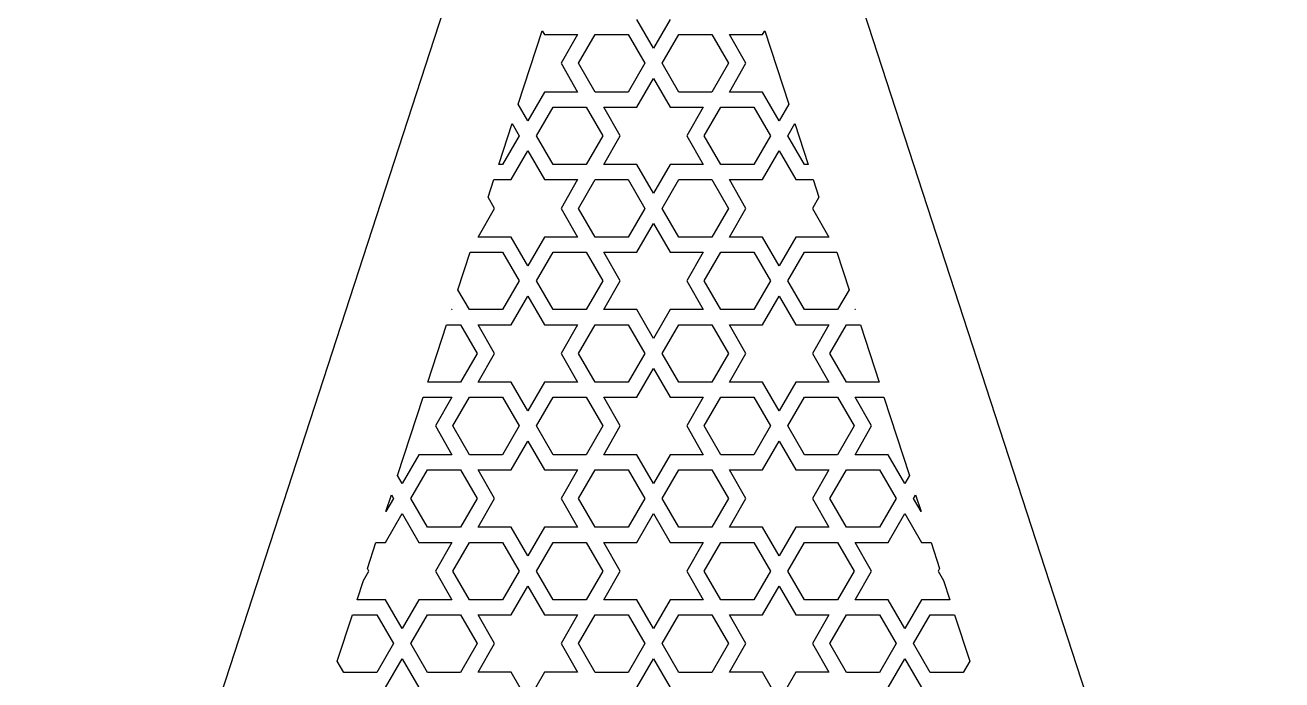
# Model space of a CAD drawing. Header units: metres. Extents: x -75 to 75, y 0 to 231.
# Drawn here: x -75 to 75, y 73.6 to 151.8 of the extents above; entities that cross this region are included whole.
import ezdxf

# ---------------------------------------------------------------- set-up
doc = ezdxf.new("R2010")
doc.units = ezdxf.units.M

msp = doc.modelspace()

# ---------------------------------------------------------------- linework, layer by layer
for p, q in [((0, 230.826), (-75, 0)), ((75, 0), (0, 230.826)), ((0, 149.025), (-1.97983, 152.455)), ((1.98074, 152.455), (0, 149.025)), ((-16.1359, 142.332), (-13.2837, 151.111)), ((-13.2837, 151.111), (-13.0202, 150.654)), ((-13.0202, 150.654), (-9.05914, 150.654)), ((-9.05914, 150.654), (-11.0394, 147.224)), ((-8.96027, 147.224), (-6.98044, 150.654)), ((-6.98044, 150.654), (-3.01941, 150.655)), ((-3.01941, 150.655), (-1.03958, 147.225)), ((1.03958, 147.224), (3.01941, 150.655)), ((3.01941, 150.655), (6.97998, 150.655)), ((6.97998, 150.655), (8.96027, 147.224)), ((11.0394, 147.224), (9.0596, 150.654)), ((9.0596, 150.654), (13.0193, 150.654)), ((13.0193, 150.654), (13.2834, 151.111)), ((13.2834, 151.111), (16.136, 142.332)), ((-11.0394, 147.224), (-9.0596, 143.794)), ((-6.97998, 143.794), (-8.96027, 147.224)), ((-1.03958, 147.225), (-3.01941, 143.794)), ((3.01941, 143.794), (1.03958, 147.224)), ((8.96027, 147.224), (6.97998, 143.794)), ((9.05914, 143.794), (11.0394, 147.224)), ((-1.98074, 141.993), (0, 145.423)), ((0, 145.423), (1.97983, 141.994)), ((-13.0193, 143.795), (-15, 140.365)), ((-9.0596, 143.794), (-13.0193, 143.795)), ((-3.01941, 143.794), (-6.97998, 143.794)), ((6.97998, 143.794), (3.01941, 143.794)), ((13.0202, 143.794), (9.05914, 143.794)), ((15, 140.365), (13.0202, 143.794)), ((-15, 140.365), (-16.1359, 142.332)), ((-13.9604, 138.564), (-11.9806, 141.994)), ((-11.9806, 141.994), (-8.02002, 141.994)), ((-8.02002, 141.994), (-6.03973, 138.564)), ((-3.96057, 138.564), (-5.9404, 141.994)), ((-5.9404, 141.994), (-1.98074, 141.993)), ((1.97983, 141.994), (5.94086, 141.994)), ((5.94086, 141.994), (3.96057, 138.564)), ((6.03973, 138.564), (8.01956, 141.994)), ((8.01956, 141.994), (11.9806, 141.994)), ((11.9806, 141.994), (13.9604, 138.564)), ((16.136, 142.332), (15, 140.365)), ((-18.4749, 135.134), (-16.8846, 140.028)), ((-16.8846, 140.028), (-16.0396, 138.564)), ((16.0396, 138.564), (16.8846, 140.028)), ((16.8846, 140.028), (18.4749, 135.134)), ((-16.0396, 138.564), (-18.0194, 135.134)), ((-11.9806, 135.134), (-13.9604, 138.564)), ((-6.03973, 138.564), (-8.01956, 135.134)), ((-5.94086, 135.134), (-3.96057, 138.564)), ((3.96057, 138.564), (5.9404, 135.134)), ((8.01956, 135.134), (6.03973, 138.564)), ((13.9604, 138.564), (11.9806, 135.134)), ((18.0194, 135.134), (16.0396, 138.564)), ((-16.9807, 133.333), (-15, 136.763)), ((-15, 136.763), (-13.0202, 133.334)), ((13.0193, 133.333), (15, 136.763)), ((15, 136.763), (16.9798, 133.334)), ((-18.0194, 135.134), (-18.4749, 135.134)), ((-8.01956, 135.134), (-11.9806, 135.134)), ((-1.97983, 135.134), (-5.94086, 135.134)), ((0, 131.704), (-1.97983, 135.134)), ((1.98074, 135.134), (0, 131.704)), ((5.9404, 135.134), (1.98074, 135.134)), ((11.9806, 135.134), (8.01956, 135.134)), ((18.4749, 135.134), (18.0194, 135.134)), ((-19.7371, 131.249), (-19.0598, 133.334)), ((-19.0598, 133.334), (-16.9807, 133.333)), ((-13.0202, 133.334), (-9.05914, 133.334)), ((-9.05914, 133.334), (-11.0394, 129.904)), ((-8.96027, 129.904), (-6.98044, 133.334)), ((-6.98044, 133.334), (-3.01941, 133.334)), ((-3.01941, 133.334), (-1.03958, 129.904)), ((1.03958, 129.903), (3.01941, 133.334)), ((3.01941, 133.334), (6.98044, 133.334)), ((6.98044, 133.334), (8.96027, 129.904)), ((11.0394, 129.904), (9.0596, 133.334)), ((9.0596, 133.334), (13.0193, 133.333)), ((16.9798, 133.334), (19.0597, 133.334)), ((19.0597, 133.334), (19.7371, 131.249)), ((-18.9606, 129.904), (-19.7371, 131.249)), ((19.7371, 131.249), (18.9606, 129.904)), ((-20.9409, 126.474), (-18.9606, 129.904)), ((-11.0394, 129.904), (-9.0596, 126.474)), ((-6.97998, 126.473), (-8.96027, 129.904)), ((-1.03958, 129.904), (-3.01941, 126.473)), ((3.01941, 126.473), (1.03958, 129.903)), ((8.96027, 129.904), (6.98044, 126.474)), ((9.05914, 126.474), (11.0394, 129.904)), ((18.9606, 129.904), (20.9404, 126.474)), ((-1.98074, 124.673), (0, 128.103)), ((0, 128.103), (1.97983, 124.673)), ((-16.9798, 126.474), (-20.9409, 126.474)), ((-15, 123.044), (-16.9798, 126.474)), ((-13.0193, 126.474), (-15, 123.044)), ((-9.0596, 126.474), (-13.0193, 126.474)), ((-3.01941, 126.473), (-6.97998, 126.473)), ((6.98044, 126.474), (3.01941, 126.473)), ((13.0202, 126.474), (9.05914, 126.474)), ((15, 123.044), (13.0202, 126.474)), ((16.9807, 126.474), (15, 123.044)), ((20.9404, 126.474), (16.9807, 126.474)), ((-23.3382, 120.166), (-21.8736, 124.673)), ((-21.8736, 124.673), (-18.0194, 124.674)), ((-18.0194, 124.674), (-16.0396, 121.244)), ((-13.9604, 121.243), (-11.9806, 124.674)), ((-11.9806, 124.674), (-8.02002, 124.674)), ((-8.02002, 124.674), (-6.03973, 121.243)), ((-3.96057, 121.243), (-5.9404, 124.673)), ((-5.9404, 124.673), (-1.98074, 124.673)), ((1.97983, 124.673), (5.94086, 124.673)), ((5.94086, 124.673), (3.96057, 121.243)), ((6.03973, 121.243), (8.01956, 124.673)), ((8.01956, 124.673), (11.9806, 124.674)), ((11.9806, 124.674), (13.9604, 121.244)), ((16.0396, 121.243), (18.0194, 124.674)), ((18.0194, 124.674), (21.8735, 124.674)), ((21.8735, 124.674), (23.3382, 120.166)), ((-21.98, 117.813), (-23.3382, 120.166)), ((-16.0396, 121.244), (-18.0194, 117.813)), ((-11.9806, 117.813), (-13.9604, 121.243)), ((-6.03973, 121.243), (-8.02002, 117.813)), ((-5.94086, 117.813), (-3.96057, 121.243)), ((3.96057, 121.243), (5.9404, 117.813)), ((8.02002, 117.813), (6.03973, 121.243)), ((13.9604, 121.244), (11.9806, 117.813)), ((18.0194, 117.813), (16.0396, 121.243)), ((23.3382, 120.166), (21.98, 117.813)), ((-16.9807, 116.012), (-15, 119.442)), ((-15, 119.442), (-13.0202, 116.013)), ((13.0193, 116.012), (15, 119.442)), ((15, 119.442), (16.9798, 116.013)), ((-24.1026, 117.813), (-24.0871, 117.861)), ((-24.0596, 117.813), (-24.1026, 117.813)), ((-24.0871, 117.861), (-24.0596, 117.813)), ((-18.0194, 117.813), (-21.98, 117.813)), ((-8.02002, 117.813), (-11.9806, 117.813)), ((-1.97983, 117.813), (-5.94086, 117.813)), ((0, 114.384), (-1.97983, 117.813)), ((1.98074, 117.814), (0, 114.384)), ((5.9404, 117.813), (1.98074, 117.814)), ((11.9806, 117.813), (8.02002, 117.813)), ((21.98, 117.813), (18.0194, 117.813)), ((24.0591, 117.813), (24.087, 117.861)), ((24.1026, 117.813), (24.0591, 117.813)), ((24.087, 117.861), (24.1026, 117.813)), ((-26.9165, 109.153), (-24.6874, 116.013)), ((-24.6874, 116.013), (-23.02, 116.013)), ((-23.02, 116.013), (-21.0397, 112.583)), ((-18.9606, 112.583), (-20.9404, 116.013)), ((-20.9404, 116.013), (-16.9807, 116.012)), ((-13.0202, 116.013), (-9.05914, 116.013)), ((-9.05914, 116.013), (-11.0394, 112.583)), ((-8.96027, 112.583), (-6.98044, 116.013)), ((-6.98044, 116.013), (-3.01941, 116.013)), ((-3.01941, 116.013), (-1.03958, 112.583)), ((1.03958, 112.583), (3.01941, 116.013)), ((3.01941, 116.013), (6.97998, 116.013)), ((6.97998, 116.013), (8.96027, 112.583)), ((11.0394, 112.583), (9.0596, 116.013)), ((9.0596, 116.013), (13.0193, 116.012)), ((16.9798, 116.013), (20.9409, 116.013)), ((20.9409, 116.013), (18.9606, 112.583)), ((21.0397, 112.583), (23.0196, 116.013)), ((23.0196, 116.013), (24.6875, 116.013)), ((24.6875, 116.013), (26.9165, 109.153)), ((-21.0397, 112.583), (-23.0196, 109.153)), ((-20.9409, 109.153), (-18.9606, 112.583)), ((-11.0394, 112.583), (-9.0596, 109.153)), ((-6.98044, 109.153), (-8.96027, 112.583)), ((-1.03958, 112.583), (-3.01941, 109.153)), ((3.01941, 109.153), (1.03958, 112.583)), ((8.96027, 112.583), (6.98044, 109.153)), ((9.05914, 109.153), (11.0394, 112.583)), ((18.9606, 112.583), (20.9404, 109.153)), ((23.0196, 109.153), (21.0397, 112.583)), ((-1.98074, 107.352), (0, 110.782)), ((0, 110.782), (1.97983, 107.353)), ((-23.0196, 109.153), (-26.9165, 109.153)), ((-16.9798, 109.153), (-20.9409, 109.153)), ((-15, 105.723), (-16.9798, 109.153)), ((-13.0193, 109.153), (-15, 105.723)), ((-9.0596, 109.153), (-13.0193, 109.153)), ((-3.01941, 109.153), (-6.98044, 109.153)), ((6.98044, 109.153), (3.01941, 109.153)), ((13.0202, 109.153), (9.05914, 109.153)), ((15, 105.723), (13.0202, 109.153)), ((16.9807, 109.153), (15, 105.723)), ((20.9404, 109.153), (16.9807, 109.153)), ((26.9165, 109.153), (23.0196, 109.153)), ((-30.5405, 97.9995), (-27.5014, 107.353)), ((-27.5014, 107.353), (-24.0591, 107.353)), ((-24.0591, 107.353), (-26.0394, 103.923)), ((-23.9603, 103.923), (-21.9804, 107.353)), ((-21.9804, 107.353), (-18.0194, 107.353)), ((-18.0194, 107.353), (-16.0396, 103.923)), ((-13.9604, 103.922), (-11.9806, 107.353)), ((-11.9806, 107.353), (-8.01956, 107.353)), ((-8.01956, 107.353), (-6.03973, 103.923)), ((-3.96057, 103.923), (-5.9404, 107.353)), ((-5.9404, 107.353), (-1.98074, 107.352)), ((1.97983, 107.353), (5.94086, 107.353)), ((5.94086, 107.353), (3.96057, 103.923)), ((6.03973, 103.923), (8.01956, 107.353)), ((8.01956, 107.353), (11.9806, 107.353)), ((11.9806, 107.353), (13.9604, 103.923)), ((16.0396, 103.922), (18.0194, 107.353)), ((18.0194, 107.353), (21.9804, 107.353)), ((21.9804, 107.353), (23.9603, 103.923)), ((26.0394, 103.923), (24.0596, 107.353)), ((24.0596, 107.353), (27.5015, 107.353)), ((27.5015, 107.353), (30.5405, 97.9993)), ((-26.0394, 103.923), (-24.0596, 100.493)), ((-21.98, 100.492), (-23.9603, 103.923)), ((-16.0396, 103.923), (-18.0194, 100.492)), ((-11.9806, 100.492), (-13.9604, 103.922)), ((-6.03973, 103.923), (-8.01956, 100.493)), ((-5.94086, 100.493), (-3.96057, 103.923)), ((3.96057, 103.923), (5.9404, 100.493)), ((8.02002, 100.492), (6.03973, 103.923)), ((13.9604, 103.923), (11.9806, 100.492)), ((18.0194, 100.492), (16.0396, 103.922)), ((23.9603, 103.923), (21.9804, 100.493)), ((24.0591, 100.493), (26.0394, 103.923)), ((-16.9807, 98.692), (-15, 102.122)), ((-15, 102.122), (-13.0202, 98.6925)), ((13.0193, 98.692), (15, 102.122)), ((15, 102.122), (16.9798, 98.6925)), ((-28.0193, 100.493), (-30, 97.0633)), ((-24.0596, 100.493), (-28.0193, 100.493)), ((-18.0194, 100.492), (-21.98, 100.492)), ((-8.01956, 100.493), (-11.9806, 100.492)), ((-1.97983, 100.493), (-5.94086, 100.493)), ((0, 97.0633), (-1.97983, 100.493)), ((1.98074, 100.493), (0, 97.0633)), ((5.9404, 100.493), (1.98074, 100.493)), ((11.9806, 100.492), (8.02002, 100.492)), ((21.9804, 100.493), (18.0194, 100.492)), ((28.0202, 100.493), (24.0591, 100.493)), ((30, 97.0633), (28.0202, 100.493)), ((-30, 97.0633), (-30.5405, 97.9995)), ((-28.9604, 95.2625), (-26.9806, 98.6929)), ((-26.9806, 98.6929), (-23.02, 98.6929)), ((-23.02, 98.6929), (-21.0397, 95.2625)), ((-18.9606, 95.2625), (-20.9404, 98.6925)), ((-20.9404, 98.6925), (-16.9807, 98.692)), ((-13.0202, 98.6925), (-9.05914, 98.6925)), ((-9.05914, 98.6925), (-11.0394, 95.2625)), ((-8.96027, 95.2625), (-6.98044, 98.6925)), ((-6.98044, 98.6925), (-3.01941, 98.6929)), ((-3.01941, 98.6929), (-1.03958, 95.2629)), ((1.03958, 95.2625), (3.01941, 98.6929)), ((3.01941, 98.6929), (6.97998, 98.6929)), ((6.97998, 98.6929), (8.96027, 95.2625)), ((11.0394, 95.2625), (9.0596, 98.6925)), ((9.0596, 98.6925), (13.0193, 98.692)), ((16.9798, 98.6925), (20.9409, 98.6925)), ((20.9409, 98.6925), (18.9606, 95.2625)), ((21.0397, 95.2625), (23.0196, 98.6925)), ((23.0196, 98.6925), (26.9806, 98.6929)), ((26.9806, 98.6929), (28.9604, 95.2629)), ((30.5405, 97.9993), (30, 97.0633)), ((-31.9322, 93.7163), (-31.2892, 95.6953)), ((-31.0396, 95.2629), (-31.9322, 93.7163)), ((-31.2892, 95.6953), (-31.0396, 95.2629)), ((-26.9806, 91.8324), (-28.9604, 95.2625)), ((-21.0397, 95.2625), (-23.0196, 91.8324)), ((-20.9409, 91.8324), (-18.9606, 95.2625)), ((-11.0394, 95.2625), (-9.0596, 91.8324)), ((-6.98044, 91.8324), (-8.96027, 95.2625)), ((-1.03958, 95.2629), (-3.01941, 91.8324)), ((3.01941, 91.8324), (1.03958, 95.2625)), ((8.96027, 95.2625), (6.98044, 91.8324)), ((9.05914, 91.8324), (11.0394, 95.2625)), ((18.9606, 95.2625), (20.9404, 91.8324)), ((23.0196, 91.8324), (21.0397, 95.2625)), ((28.9604, 95.2629), (26.9806, 91.8324)), ((31.0396, 95.2625), (31.2892, 95.6951)), ((31.9324, 93.7157), (31.0396, 95.2625)), ((31.2892, 95.6951), (31.9324, 93.7157)), ((-31.9807, 90.032), (-30, 93.4621)), ((-30, 93.4621), (-28.0202, 90.0325)), ((-1.98074, 90.032), (0, 93.4621)), ((0, 93.4621), (1.97983, 90.0325)), ((28.0193, 90.032), (30, 93.4621)), ((30, 93.4621), (31.9798, 90.0325)), ((-23.0196, 91.8324), (-26.9806, 91.8324)), ((-16.9798, 91.8324), (-20.9409, 91.8324)), ((-15, 88.4029), (-16.9798, 91.8324)), ((-13.0193, 91.8329), (-15, 88.4029)), ((-9.0596, 91.8324), (-13.0193, 91.8329)), ((-3.01941, 91.8324), (-6.98044, 91.8324)), ((6.98044, 91.8324), (3.01941, 91.8324)), ((13.0202, 91.8324), (9.05914, 91.8324)), ((15, 88.4029), (13.0202, 91.8324)), ((16.9807, 91.8329), (15, 88.4029)), ((20.9404, 91.8324), (16.9807, 91.8329)), ((26.9806, 91.8324), (23.0196, 91.8324)), ((-34.1417, 86.9162), (-33.1292, 90.0322)), ((-33.1292, 90.0322), (-31.9807, 90.032)), ((-28.0202, 90.0325), (-24.0591, 90.0325)), ((-24.0591, 90.0325), (-26.0394, 86.6025)), ((-23.9603, 86.6025), (-21.9804, 90.0325)), ((-21.9804, 90.0325), (-18.0194, 90.0325)), ((-18.0194, 90.0325), (-16.0396, 86.6025)), ((-13.9604, 86.602), (-11.9806, 90.0325)), ((-11.9806, 90.0325), (-8.01956, 90.0325)), ((-8.01956, 90.0325), (-6.03973, 86.6025)), ((-3.96057, 86.6025), (-5.9404, 90.0325)), ((-5.9404, 90.0325), (-1.98074, 90.032)), ((1.97983, 90.0325), (5.94086, 90.0325)), ((5.94086, 90.0325), (3.96057, 86.6025)), ((6.03973, 86.6025), (8.01956, 90.0325)), ((8.01956, 90.0325), (11.9806, 90.0325)), ((11.9806, 90.0325), (13.9604, 86.6025)), ((16.0396, 86.602), (18.0194, 90.0325)), ((18.0194, 90.0325), (21.9804, 90.0325)), ((21.9804, 90.0325), (23.9603, 86.6025)), ((26.0394, 86.6025), (24.0596, 90.0325)), ((24.0596, 90.0325), (28.0193, 90.032)), ((31.9798, 90.0325), (33.1291, 90.0325)), ((33.1291, 90.0325), (34.1417, 86.9162)), ((-34.6079, 85.4812), (-33.9606, 86.6025)), ((-33.9606, 86.6025), (-34.1417, 86.9162)), ((-26.0394, 86.6025), (-24.0596, 83.1725)), ((-21.98, 83.172), (-23.9603, 86.6025)), ((-16.0396, 86.6025), (-18.0194, 83.172)), ((-11.9806, 83.172), (-13.9604, 86.602)), ((-6.03973, 86.6025), (-8.01956, 83.1725)), ((-5.94086, 83.1725), (-3.96057, 86.6025)), ((3.96057, 86.6025), (5.9404, 83.1725)), ((8.02002, 83.172), (6.03973, 86.6025)), ((13.9604, 86.6025), (11.9806, 83.172)), ((18.0194, 83.172), (16.0396, 86.602)), ((23.9603, 86.6025), (21.9804, 83.1725)), ((24.0591, 83.1725), (26.0394, 86.6025)), ((34.1417, 86.9162), (33.9606, 86.6025)), ((33.9606, 86.6025), (34.6081, 85.4806)), ((-35.3581, 83.1725), (-34.6079, 85.4812)), ((-16.9807, 81.3716), (-15, 84.8016)), ((-15, 84.8016), (-13.0202, 81.3721)), ((13.0193, 81.3716), (15, 84.8016)), ((15, 84.8016), (16.9798, 81.3721)), ((34.6081, 85.4806), (35.3581, 83.1725)), ((-31.9798, 83.1725), (-35.3581, 83.1725)), ((-30, 79.7429), (-31.9798, 83.1725)), ((-28.0193, 83.1729), (-30, 79.7429)), ((-24.0596, 83.1725), (-28.0193, 83.1729)), ((-18.0194, 83.172), (-21.98, 83.172)), ((-8.01956, 83.1725), (-11.9806, 83.172)), ((-1.97983, 83.1725), (-5.94086, 83.1725)), ((0, 79.7429), (-1.97983, 83.1725)), ((1.98074, 83.1729), (0, 79.7429)), ((5.9404, 83.1725), (1.98074, 83.1729)), ((11.9806, 83.172), (8.02002, 83.172)), ((21.9804, 83.1725), (18.0194, 83.172)), ((28.0202, 83.1725), (24.0591, 83.1725)), ((30, 79.7429), (28.0202, 83.1725)), ((31.9807, 83.1729), (30, 79.7429)), ((35.3581, 83.1725), (31.9807, 83.1729)), ((-37.7428, 75.833), (-35.943, 81.3722)), ((-35.943, 81.3722), (-33.0194, 81.3725)), ((-33.0194, 81.3725), (-31.0396, 77.9425)), ((-28.9604, 77.9416), (-26.9806, 81.3725)), ((-26.9806, 81.3725), (-23.02, 81.3725)), ((-23.02, 81.3725), (-21.0397, 77.942)), ((-18.9606, 77.942), (-20.9404, 81.3721)), ((-20.9404, 81.3721), (-16.9807, 81.3716)), ((-13.0202, 81.3721), (-9.05914, 81.3721)), ((-9.05914, 81.3721), (-11.0394, 77.942)), ((-8.96027, 77.942), (-6.98044, 81.3721)), ((-6.98044, 81.3721), (-3.01941, 81.3725)), ((-3.01941, 81.3725), (-1.03958, 77.9425)), ((1.03958, 77.9416), (3.01941, 81.3725)), ((3.01941, 81.3725), (6.97998, 81.3725)), ((6.97998, 81.3725), (8.96027, 77.942)), ((11.0394, 77.942), (9.0596, 81.3721)), ((9.0596, 81.3721), (13.0193, 81.3716)), ((16.9798, 81.3721), (20.9409, 81.3721)), ((20.9409, 81.3721), (18.9606, 77.942)), ((21.0397, 77.942), (23.0196, 81.3721)), ((23.0196, 81.3721), (26.9806, 81.3725)), ((26.9806, 81.3725), (28.9604, 77.9425)), ((31.0396, 77.9416), (33.0194, 81.3725)), ((33.0194, 81.3725), (35.9429, 81.3725)), ((35.9429, 81.3725), (37.7428, 75.833)), ((-31.0396, 77.9425), (-33.0194, 74.5116)), ((-26.9806, 74.5116), (-28.9604, 77.9416)), ((-21.0397, 77.942), (-23.02, 74.5116)), ((-20.9409, 74.512), (-18.9606, 77.942)), ((-11.0394, 77.942), (-9.0596, 74.512)), ((-6.97998, 74.5116), (-8.96027, 77.942)), ((-1.03958, 77.9425), (-3.01941, 74.5116)), ((3.01941, 74.5116), (1.03958, 77.9416)), ((8.96027, 77.942), (6.97998, 74.5116)), ((9.05914, 74.512), (11.0394, 77.942)), ((18.9606, 77.942), (20.9404, 74.512)), ((23.02, 74.5116), (21.0397, 77.942)), ((28.9604, 77.9425), (26.9806, 74.5116)), ((33.0194, 74.5116), (31.0396, 77.9416)), ((-36.98, 74.5116), (-37.7428, 75.833)), ((-31.9807, 72.7112), (-30, 76.1412)), ((-30, 76.1412), (-28.0202, 72.7116)), ((-1.98074, 72.7112), (0, 76.1412)), ((0, 76.1412), (1.97983, 72.7116)), ((28.0193, 72.7112), (30, 76.1412)), ((30, 76.1412), (31.9798, 72.7116)), ((37.7428, 75.833), (36.98, 74.5116)), ((-33.0194, 74.5116), (-36.98, 74.5116)), ((-23.02, 74.5116), (-26.9806, 74.5116)), ((-16.9798, 74.512), (-20.9409, 74.512)), ((-15, 71.0825), (-16.9798, 74.512)), ((-13.0193, 74.5125), (-15, 71.0825)), ((-9.0596, 74.512), (-13.0193, 74.5125)), ((-3.01941, 74.5116), (-6.97998, 74.5116)), ((6.97998, 74.5116), (3.01941, 74.5116)), ((13.0202, 74.512), (9.05914, 74.512)), ((15, 71.0825), (13.0202, 74.512)), ((16.9807, 74.5125), (15, 71.0825)), ((20.9404, 74.512), (16.9807, 74.5125)), ((26.9806, 74.5116), (23.02, 74.5116)), ((36.98, 74.5116), (33.0194, 74.5116))]:
    msp.add_line(p, q)

doc.saveas('drawing.dxf')
